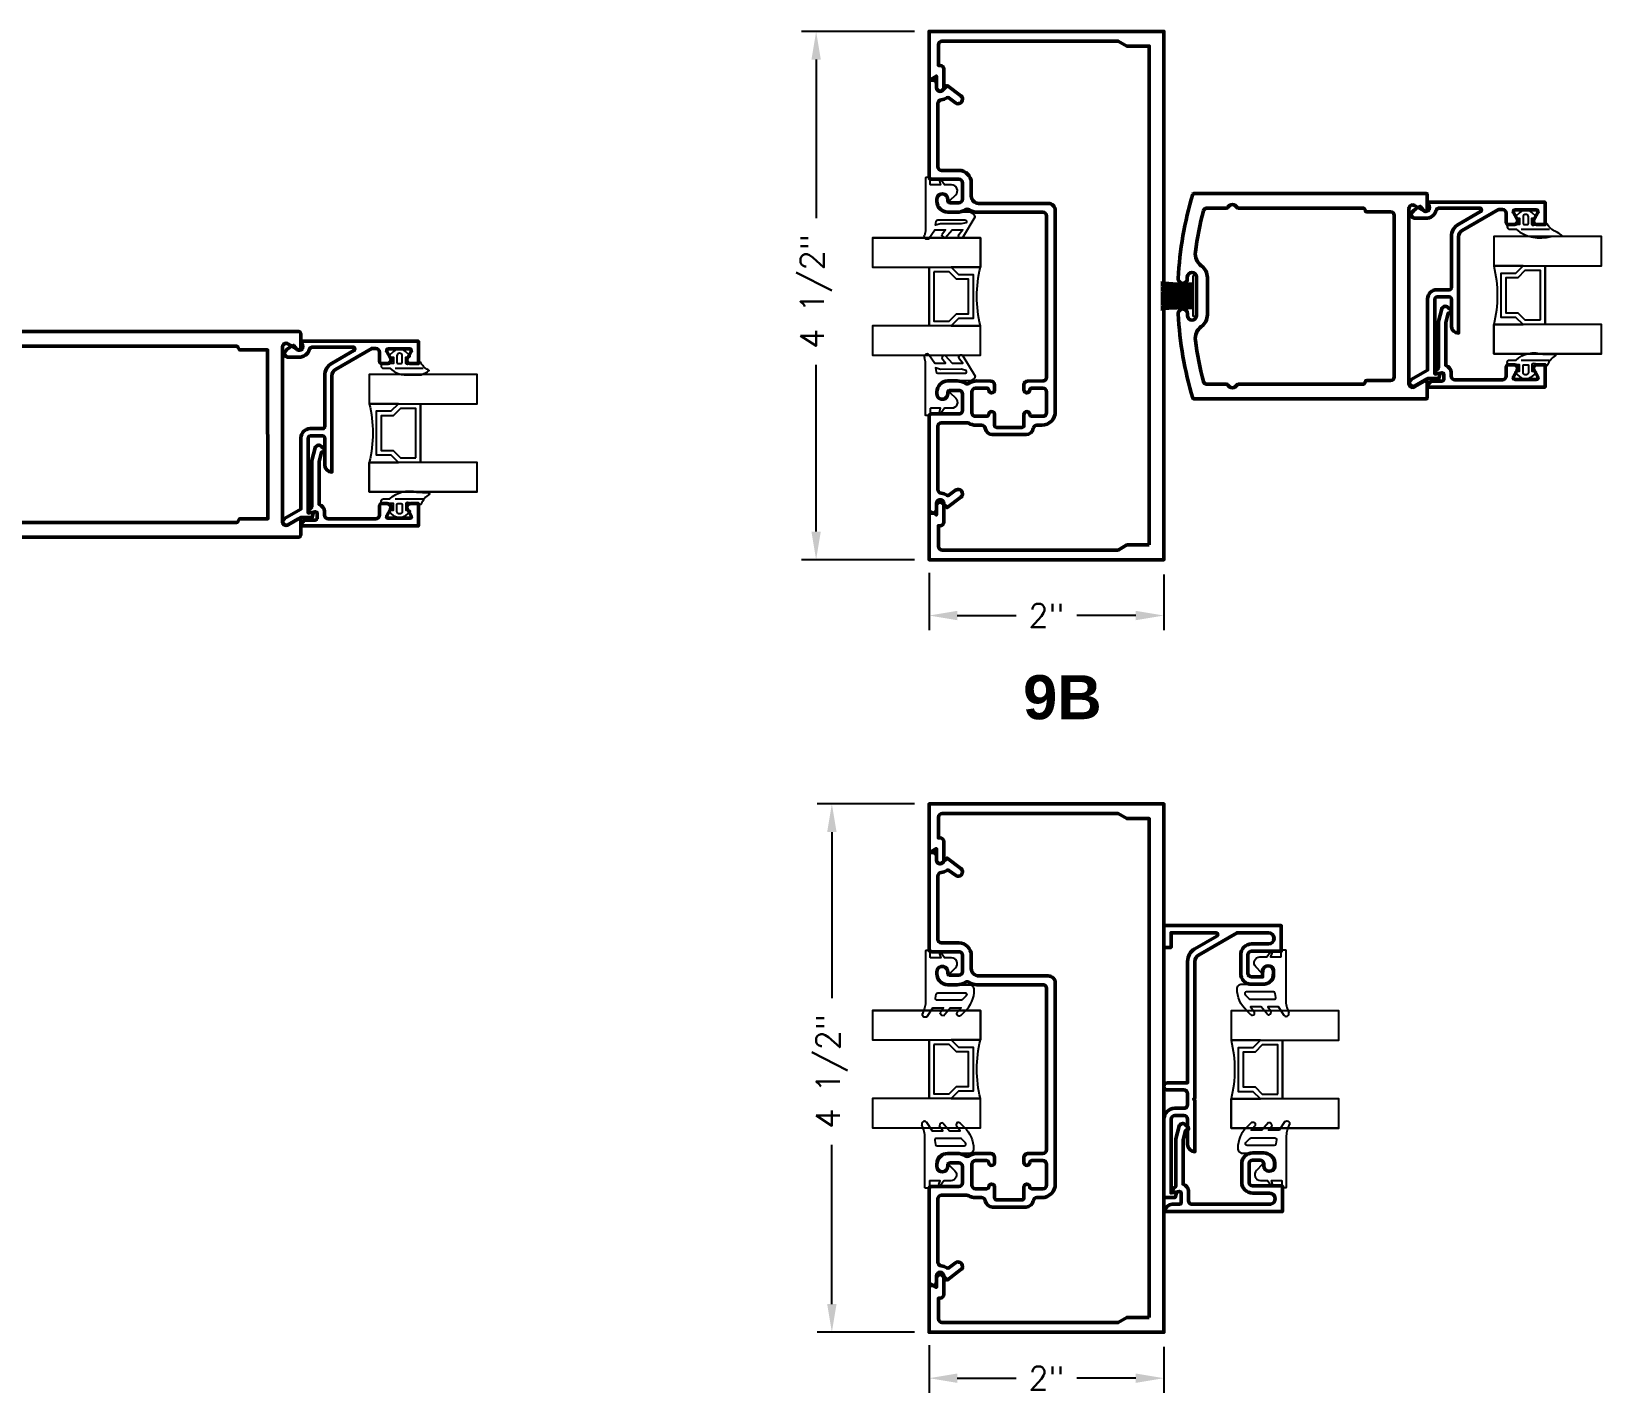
# Model space of a CAD drawing. Extents: x 0 to 63.4, y 0 to 11.8.
# Drawn here: x 17.781 to 21.125, y 5.494 to 8.394 of the extents above; entities that cross this region are included whole.
import ezdxf

# ---------------------------------------------------------------- set-up
doc = ezdxf.new("R2010")
doc.units = 0
doc.header["$MEASUREMENT"] = 0
doc.layers.get('Defpoints').update_dxf_attribs({"linetype": 'CONTINUOUS'})
for name, color, linetype in [('R-Anno-Dims', 3, 'CONTINUOUS'), ('R-Anno-Text', 6, 'CONTINUOUS'), ('R-Det1', 4, 'CONTINUOUS'), ('R-Det2', 2, 'CONTINUOUS'), ('R-Otln', 1, 'CONTINUOUS'), ('R-Pat1', 5, 'CONTINUOUS')]:
    doc.layers.add(name, color=color, linetype=linetype)
doc.styles.get("Standard").update_dxf_attribs({"font": 'simplex'})
doc.styles.add('style1', font='arialbd.ttf')
doc.dimstyles.new('1-4size', dxfattribs={"dimtxt": 0.05, "dimasz": 0.06, "dimexe": 0.03125, "dimexo": 0.03125, "dimgap": 0.03125, "dimtad": 0, "dimdec": 5, "dimlfac": 4, "dimzin": 4, "dimdsep": 46, "dimlunit": 5, "dimtxsty": 'Standard', "dimcen": 0, "dimclrd": 256, "dimclre": 256, "dimclrt": 256, "dimadec": 0, "dimazin": 1, "dimtfac": 1, "dimtdec": 5, "dimtofl": 0, "dimtmove": 0, "dimatfit": 3, "dimfxl": 1, "dimfrac": 2, "dimtolj": 1, "dimtzin": 4, "dimarcsym": 0})

# ---------------------------------------------------------------- blocks, each defined once
blk = doc.blocks.new('*D97')
at = {"layer": 'Defpoints', "color": 0, "transparency": 16777216}
for p in [(19.6929, 7.273), (20.193, 7.2694), (19.6929, 7.1505)]:
    blk.add_point(p, dxfattribs=at)
at = {"layer": 'R-Anno-Dims', "lineweight": -2, "transparency": 16777216}
for p, q in [((19.6929, 7.2417), (19.6929, 7.1192)), ((20.193, 7.2382), (20.193, 7.1192)), ((19.7529, 7.1505), (19.8783, 7.1505)), ((20.133, 7.1505), (20.0075, 7.1505))]:
    blk.add_line(p, q, dxfattribs=at)
at = {"layer": 'R-Anno-Dims', "transparency": 16777216}
for points in [[(19.7529, 7.1605), (19.7529, 7.1405), (19.6929, 7.1505)], [(20.133, 7.1605), (20.133, 7.1405), (20.193, 7.1505)]]:
    blk.add_solid(points, dxfattribs=at)
at = {"layer": 'R-Anno-Dims', "transparency": 16777216, "insert": (19.9429, 7.1505), "char_height": 0.05, "attachment_point": 5}
blk.add_mtext('\\A1;2"', dxfattribs=at)
blk = doc.blocks.new('*D98')
at = {"layer": 'Defpoints', "color": 0, "transparency": 16777216}
for p in [(19.4524, 8.3944), (19.693, 8.3944), (19.693, 7.2694)]:
    blk.add_point(p, dxfattribs=at)
at = {"layer": 'R-Anno-Dims', "lineweight": -2, "transparency": 16777216}
for p, q in [((19.6617, 8.3944), (19.4211, 8.3944)), ((19.4524, 8.3344), (19.4524, 7.9966)), ((19.4524, 7.3294), (19.4524, 7.6841)), ((19.6617, 7.2694), (19.4211, 7.2694))]:
    blk.add_line(p, q, dxfattribs=at)
at = {"layer": 'R-Anno-Dims', "transparency": 16777216}
for points in [[(19.4424, 8.3344), (19.4624, 8.3344), (19.4524, 8.3944)], [(19.4424, 7.3294), (19.4624, 7.3294), (19.4524, 7.2694)]]:
    blk.add_solid(points, dxfattribs=at)
at = {"layer": 'R-Anno-Dims', "transparency": 16777216, "insert": (19.4524, 7.8404), "char_height": 0.05, "attachment_point": 5, "rotation": 90}
blk.add_mtext('\\A1;4 1/2"', dxfattribs=at)
blk = doc.blocks.new('*D100')
at = {"layer": 'Defpoints', "color": 0, "transparency": 16777216}
for p in [(19.6929, 5.6279), (20.193, 5.6243), (19.6929, 5.5263)]:
    blk.add_point(p, dxfattribs=at)
at = {"layer": 'R-Anno-Dims', "lineweight": -2, "transparency": 16777216}
for p, q in [((19.6929, 5.5966), (19.6929, 5.4951)), ((20.193, 5.5931), (20.193, 5.4951)), ((19.7529, 5.5263), (19.8784, 5.5263)), ((20.133, 5.5263), (20.0075, 5.5263))]:
    blk.add_line(p, q, dxfattribs=at)
at = {"layer": 'R-Anno-Dims', "transparency": 16777216}
for points in [[(19.7529, 5.5363), (19.7529, 5.5163), (19.6929, 5.5263)], [(20.133, 5.5363), (20.133, 5.5163), (20.193, 5.5263)]]:
    blk.add_solid(points, dxfattribs=at)
at = {"layer": 'R-Anno-Dims', "transparency": 16777216, "insert": (19.943, 5.5263), "char_height": 0.05, "attachment_point": 5}
blk.add_mtext('\\A1;2"', dxfattribs=at)
blk = doc.blocks.new('*D101')
at = {"layer": 'Defpoints', "color": 0, "transparency": 16777216}
for p in [(19.693, 6.7493), (19.4859, 5.6243), (19.693, 5.6243)]:
    blk.add_point(p, dxfattribs=at)
at = {"layer": 'R-Anno-Dims', "lineweight": -2, "transparency": 16777216}
for p, q in [((19.6617, 6.7493), (19.4547, 6.7493)), ((19.4859, 6.6893), (19.4859, 6.3359)), ((19.4859, 5.6843), (19.4859, 6.0234)), ((19.6617, 5.6243), (19.4547, 5.6243))]:
    blk.add_line(p, q, dxfattribs=at)
at = {"layer": 'R-Anno-Dims', "transparency": 16777216}
for points in [[(19.4759, 6.6893), (19.4959, 6.6893), (19.4859, 6.7493)], [(19.4759, 5.6843), (19.4959, 5.6843), (19.4859, 5.6243)]]:
    blk.add_solid(points, dxfattribs=at)
at = {"layer": 'R-Anno-Dims', "transparency": 16777216, "insert": (19.4859, 6.1797), "char_height": 0.05, "attachment_point": 5, "rotation": 90}
blk.add_mtext('\\A1;4 1/2"', dxfattribs=at)
blk = doc.blocks.new('P2728')
at = {"layer": 'R-Det2'}
blk.add_lwpolyline([(0.442, -0.028), (0.406, -0.064, -0.209411), (0.222, -0.144, -0.414214), (0.182, -0.104), (0.182, 0.096, 0.414214), (0.102, 0.176), (0.064, 0.176, 0.388879), (0.024, 0.139), (0.023, 0.123, 0.440011), (0.063, 0.08), (0.077, 0.08, -0.668179), (0.084, 0.063), (0.035, 0.015, -0.668179), (-0.05, 0.05), (-0.05, 0.109), (-0.09, 0.137, -0.836323), (-0.083, 0.151), (-0.05, 0.142), (-0.05, 0.226, 0.414214), (-0.056, 0.232), (-0.106, 0.232, -0.414214), (-0.112, 0.238), (-0.112, 0.266, -0.414214), (-0.106, 0.272), (0.332, 0.272, 0.082176), (0.38, 0.28), (0.426, 0.297)], format="xyb", dxfattribs=at)
at = {"layer": 'R-Det2', "lineweight": 25}
blk.add_lwpolyline([(0.26, 0.181, 0.372312), (0.247, 0.166), (0.247, -0.064, 0.668179), (0.273, -0.075), (0.307, -0.041, 0.198912), (0.311, -0.03), (0.311, 0.171, 0.457395), (0.294, 0.186)], format="xyb", close=True, dxfattribs=at)
at = {"layer": 'R-Det2'}
for points in [[(0.45, 0.257), (0.376, 0.208), (0.376, 0.117), (0.418, 0.148)], [(0.443, 0.118), (0.376, 0.061), (0.376, -0.031), (0.414, 0.001)]]:
    blk.add_lwpolyline(points, dxfattribs=at)
at = {"layer": 'R-Det2', "ltscale": 0.1}
for centre, radius, start, end in [((0.433, 0.274), 0.0237, 292.2345, 112.2345), ((0.414, 0.118), 0.0297, 360, 81.5397), ((0.427, -0.015), 0.0199, 310.2978, 130.2978)]:
    blk.add_arc(centre, radius, start, end, dxfattribs=at)
blk = doc.blocks.new('P013')
at = {"layer": 'R-Det2'}
for p, q in [((60.863, 44.307), (60.863, 44.657)), ((60.888, 44.657), (60.863, 44.657)), ((60.888, 44.307), (60.888, 44.657)), ((60.863, 44.482), (60.587, 44.482)), ((60.888, 44.307), (60.863, 44.307))]:
    blk.add_line(p, q, dxfattribs=at)
for centre, radius, start, end in [((60.806, 46.559), 1.969, 263.6003, 271.6641), ((60.806, 46.545), 1.969, 263.6003, 271.6641), ((60.793, 47.227), 2.661, 265.5435, 271.5038), ((60.793, 47.211), 2.661, 265.5435, 271.5038), ((60.782, 48.19), 3.652, 266.9284, 271.2698), ((60.782, 48.175), 3.652, 266.9284, 271.2698), ((60.737, 49.396), 4.887, 268.2351, 271.4785), ((60.725, 53.24), 8.744, 269.0929, 270.9054), ((60.725, 35.725), 8.744, 89.0946, 90.9071), ((60.737, 39.569), 4.887, 88.5215, 91.7649), ((60.782, 40.79), 3.652, 88.7302, 93.0716), ((60.782, 40.775), 3.652, 88.7302, 93.0716), ((60.793, 41.753), 2.661, 88.4962, 94.4565), ((60.793, 41.738), 2.661, 88.4962, 94.4565), ((60.806, 42.419), 1.969, 88.3359, 96.3997), ((60.806, 42.406), 1.969, 88.3359, 96.3997)]:
    blk.add_arc(centre, radius, start, end, dxfattribs=at)
blk = doc.blocks.new('P2728 compress')
at = {"layer": 'R-Det2'}
for points in [[(175.978, 42.937), (176.028, 42.864), (176.119, 42.864), (176.088, 42.905)], [(176.117, 42.931), (176.175, 42.864), (176.267, 42.864), (176.235, 42.902)]]:
    blk.add_lwpolyline(points, dxfattribs=at)
blk.add_lwpolyline([(176.266, 42.927), (176.372, 42.753, -0.301952), (176.324, 42.713), (176.124, 42.713, 0.414214), (176.044, 42.633), (176.044, 42.594, 0.388879), (176.081, 42.554), (176.097, 42.553, 0.440011), (176.14, 42.593), (176.14, 42.607, -0.668179), (176.157, 42.614), (176.206, 42.566, -0.668179), (176.17, 42.48), (176.111, 42.48), (176.083, 42.441, -0.836323), (176.069, 42.447), (176.078, 42.48), (175.994, 42.48, 0.414214), (175.988, 42.474), (175.988, 42.424, -0.414214), (175.982, 42.418), (175.954, 42.418, -0.414214), (175.948, 42.424), (175.948, 42.862, 0.083245), (175.94, 42.911), (175.94, 42.911)], format="xyb", dxfattribs=at)
at = {"layer": 'R-Det2', "lineweight": 25}
blk.add_lwpolyline([(176.039, 42.79, 0.372312), (176.054, 42.778), (176.284, 42.778, 0.668179), (176.295, 42.803), (176.252, 42.812), (176.078, 42.811), (176.034, 42.824)], format="xyb", close=True, dxfattribs=at)
at = {"layer": 'R-Det2', "ltscale": 0.1}
for centre, radius, start, end in [((175.962, 42.92), 0.0237, 22.2345, 202.2345), ((176.251, 42.914), 0.0199, 40.2978, 220.2978), ((176.117, 42.901), 0.0297, 90, 171.5397)]:
    blk.add_arc(centre, radius, start, end, dxfattribs=at)

msp = doc.modelspace()

# ---------------------------------------------------------------- linework, layer by layer
at = {"layer": 'R-Det1', "lineweight": 50}
for points in [[(19.7827667, 8.0437029), (19.7827667, 8.0692029), (19.7827667, 8.0719529, 0.414151258), (19.7562667, 8.0984529), (19.7192667, 8.0984529, -0.413333333), (19.7117667, 8.1059529), (19.7117667, 8.2408779, -0.384292738), (19.7187667, 8.2485779, 0.125027091), (19.7308167, 8.2528279, -0.3082191), (19.7351167, 8.2527029), (19.7490417, 8.2423279, 0.615742841), (19.7640167, 8.2498529), (19.7640167, 8.2506529, 0.239176885), (19.7608917, 8.2568779), (19.7312167, 8.2789529), (19.7217417, 8.2694779, -0.667873573), (19.7085167, 8.2749529), (19.7085167, 8.2829529, 0.416132723), (19.7007667, 8.2907029), (19.6930167, 8.2907029), (19.6930167, 8.0847029, 0.414213562), (19.6980167, 8.0797029), (19.7562667, 8.0797029, -0.416132723), (19.7640167, 8.0719529), (19.7640167, 8.0372029, -0.412903226), (19.7562667, 8.0294529), (19.7377667, 8.0294529, -0.414213562), (19.7327667, 8.0344529), (19.7327667, 8.0365529, 1.011839456), (19.7095167, 8.0368279), (19.7095167, 8.0327029, 0.413978903), (19.7327667, 8.0094529), (19.7528417, 8.0094529, 0.143865672), (19.7697167, 8.0144279, -0.292539715), (19.7780917, 8.0144279, 0.14306262), (19.7949667, 8.0094529), (19.9352667, 8.0094529, -0.416132723), (19.9430167, 8.0017029), (19.9430167, 7.6577029, -0.412903226), (19.9352667, 7.6499529), (19.9026686, 7.649703, 0.414213562), (19.8949186, 7.641953), (19.8949186, 7.630953, 0.414213562), (19.9011686, 7.624703, 0.414213562), (19.9074186, 7.630953, -0.414213562), (19.9111686, 7.634703), (19.9354186, 7.634703, -0.414213562), (19.9431686, 7.626953), (19.9431686, 7.582453, -0.414213562), (19.9354186, 7.574703), (19.9111686, 7.574703, -0.414213562), (19.9074186, 7.578453, 0.414213562), (19.9011686, 7.584703, 0.414213562), (19.8949186, 7.578453), (19.8949186, 7.5547029, -0.414213562), (19.8911686, 7.5509529), (19.8361686, 7.5509529, -0.414213562), (19.8324186, 7.5547029), (19.8324186, 7.578453, 0.414213562), (19.8261686, 7.584703, 0.414213562), (19.8199186, 7.578453, -0.414213562), (19.8161686, 7.574703), (19.7919186, 7.574703, -0.414213562), (19.7841686, 7.582453), (19.7841686, 7.626953, -0.414213562), (19.7919186, 7.634703), (19.8161686, 7.634703, -0.414213562), (19.8199186, 7.630953, 0.414213562), (19.8261686, 7.624703, 0.414213562), (19.8324186, 7.630953), (19.8324186, 7.641953, 0.414213579), (19.8246686, 7.649703), (19.7949667, 7.6499529), (19.7949667, 7.6499529, 0.144487081), (19.7780917, 7.6450029, -0.292539715), (19.7697167, 7.6450029, 0.145286571), (19.7528417, 7.6499529), (19.7327667, 7.6499529, 0.415053763), (19.7095167, 7.6267029), (19.7095167, 7.6225779, 1.012901092), (19.7327667, 7.6228779), (19.7327667, 7.6249529, -0.414213562), (19.7377667, 7.6299529), (19.7562667, 7.6299529, -0.416132723), (19.7640167, 7.6222029), (19.7640167, 7.5874529, -0.412903226), (19.7562667, 7.5797029), (19.6980167, 7.5797029, 0.414213562), (19.6930167, 7.5747029), (19.6930167, 7.3687029), (19.7007667, 7.3687029, 0.412903226), (19.7085167, 7.3764529), (19.7085167, 7.3844529, -0.669038966), (19.7217417, 7.3899529), (19.7312167, 7.3804529), (19.7608917, 7.4025529, 0.238328156), (19.7640167, 7.4087529), (19.7640167, 7.4095779, 0.615742841), (19.7490417, 7.4171029), (19.7351167, 7.4067279, -0.3082191), (19.7308167, 7.4066029, 0.121337447), (19.7187667, 7.4108529, -0.384292738), (19.7117667, 7.4185529), (19.7117667, 7.5534529, -0.41641058), (19.7192601, 7.5609529), (19.773412, 7.5609529, -0.132705715), (19.7773148, 7.5598985, 0.132705715), (19.7919186, 7.555953), (19.8048969, 7.555953, -0.3737096), (19.8125708, 7.5492863, 0.3737096), (19.8279186, 7.5359529), (19.8994186, 7.5359529, 0.3737096), (19.9147665, 7.5492863, -0.3737096), (19.9224404, 7.555953), (19.9327667, 7.555953, 0.414213562), (19.9617667, 7.584953), (19.9617667, 8.0132029, 0.415000983), (19.9467667, 8.0282029), (19.7982667, 8.0282029, -0.414517049)], [(20.8205725, 7.8366488), (20.8205725, 7.9571523, -0.267944175), (20.8283225, 7.9705758), (20.9053764, 8.0150628), (20.9140725, 8.0150628, -0.414213562), (20.9218225, 8.0073128), (20.9218225, 7.9868128, 0.414213562), (20.9255725, 7.9830628), (20.9385725, 7.9830628, 0.577350202), (20.9452842, 7.9946878), (20.9372013, 8.0086878, -0.577350202), (20.9404489, 8.0143128), (20.9859461, 8.0143128, -0.577351988), (20.9891937, 8.0086877), (20.9811107, 7.9946878, 0.577351988), (20.9878224, 7.9830628), (21.0045725, 7.9830628), (21.0045725, 8.0305628), (20.7545725, 8.0305628), (20.7580191, 8.0219389, -0.869075611), (20.7446997, 8.0143114), (20.7390725, 8.0215628, 0.123332445), (20.7214915, 8.0093945, 0.64476674), (20.7273055, 7.9965628), (20.7508225, 7.9965628, 0.330653628), (20.7723606, 8.0125545, -0.33065332), (20.7797793, 8.0180628), (20.8655771, 8.0180628, -0.767326322), (20.8674521, 8.0110652), (20.8206975, 7.9840713, 0.26795022), (20.8050725, 7.957008), (20.8050725, 7.8483128, -0.414213562), (20.8010725, 7.8443128), (20.7740725, 7.8443128, 0.414213562), (20.7545725, 7.8248128), (20.7545725, 7.6730346), (20.7196975, 7.6528995, 1), (20.7274475, 7.6394761), (20.7545725, 7.6551367), (20.778491, 7.6551367), (20.7815725, 7.6666367), (20.7700725, 7.6646089), (20.7700725, 7.8248128, -0.414213562), (20.7740725, 7.8288128), (20.8010725, 7.8288128, -0.414213562), (20.8050725, 7.8248128), (20.8050725, 7.7673128, 0.414213562), (20.8205725, 7.7518128)], [(20.9878224, 7.6846089), (21.0045724, 7.6846089), (21.0045724, 7.6371089), (20.7545725, 7.6371089, -0.41421368), (20.7670725, 7.6496089), (20.7853225, 7.6496089, 0.414213562), (20.7890725, 7.6533589), (20.7890725, 7.6634901, 0.466306393), (20.7846713, 7.6671831), (20.7700725, 7.6646089, -0.252127774), (20.7775725, 7.6776088), (20.7775724, 7.776359), (20.7848086, 7.8033646, -0.715752791), (20.799446, 7.8043419, -1.179503687), (20.7984864, 7.7945233), (20.7930724, 7.7743181), (20.7930724, 7.6829332, -0.339713402), (20.8045724, 7.6679591), (20.8045725, 7.6603589, 0.414213523), (20.8123225, 7.6526089), (20.9140724, 7.6526089, 0.414213657), (20.9218224, 7.6603589), (20.9218224, 7.6808589, -0.414213562), (20.9255724, 7.6846089), (20.9385724, 7.6846089, -0.57736514), (20.945284, 7.6729836), (20.9372012, 7.6589839, 0.577351747), (20.9404488, 7.6533589), (20.9859461, 7.6533589, 0.577351362), (20.9891937, 7.6589839), (20.9811352, 7.6729418, -0.579445689), (20.9878224, 7.6846089, 1)], [(18.4214206, 7.5407776), (18.4214206, 7.661281, -0.267944175), (18.4291706, 7.6747045), (18.5062246, 7.7191915), (18.5149207, 7.7191915, -0.414213562), (18.5226707, 7.7114415), (18.5226707, 7.6909415, 0.414213562), (18.5264207, 7.6871915), (18.5394207, 7.6871915, 0.577350202), (18.5461324, 7.6988165), (18.5380495, 7.7128165, -0.577350202), (18.5412971, 7.7184415), (18.5867943, 7.7184415, -0.577351988), (18.5900419, 7.7128165), (18.5819589, 7.6988166, 0.577351988), (18.5886706, 7.6871915), (18.6054206, 7.6871915), (18.6054206, 7.7346915), (18.3554207, 7.7346915), (18.3588673, 7.7260677, -0.869075611), (18.3455479, 7.7184402), (18.3399207, 7.7256916, 0.123332445), (18.3223397, 7.7135233, 0.64476674), (18.3281537, 7.7006915), (18.3516706, 7.7006916, 0.330653628), (18.3732088, 7.7166833, -0.33065332), (18.3806275, 7.7221915), (18.4664253, 7.7221915, -0.767326322), (18.4683003, 7.715194), (18.4215456, 7.6882, 0.26795022), (18.4059206, 7.6611368), (18.4059206, 7.5524416, -0.414213562), (18.4019206, 7.5484416), (18.3749206, 7.5484416, 0.414213562), (18.3554206, 7.5289416), (18.3554206, 7.3771633), (18.3205456, 7.3570282, 1), (18.3282956, 7.3436049), (18.3554207, 7.3592655), (18.3793392, 7.3592655), (18.3824206, 7.3707655), (18.3709206, 7.3687377), (18.3709206, 7.5289416, -0.414213562), (18.3749206, 7.5329416), (18.4019206, 7.5329416, -0.414213562), (18.4059206, 7.5289416), (18.4059206, 7.4714416, 0.414213562), (18.4214206, 7.4559416)], [(18.5886706, 7.3887377), (18.6054206, 7.3887377), (18.6054206, 7.3412377), (18.3554207, 7.3412377, -0.41421368), (18.3679207, 7.3537377), (18.3861706, 7.3537377, 0.414213562), (18.3899206, 7.3574877), (18.3899206, 7.3676189, 0.466306393), (18.3855195, 7.3713119), (18.3709206, 7.3687377, -0.252127774), (18.3784207, 7.3817376), (18.3784206, 7.4804877), (18.3856568, 7.5074934, -0.715752791), (18.4002942, 7.5084707, -1.179503687), (18.3993345, 7.4986521), (18.3939206, 7.4784469), (18.3939206, 7.387062, -0.339713402), (18.4054206, 7.3720879), (18.4054206, 7.3644877, 0.414213523), (18.4131706, 7.3567377), (18.5149206, 7.3567377, 0.414213657), (18.5226706, 7.3644877), (18.5226706, 7.3849877, -0.414213562), (18.5264206, 7.3887377), (18.5394206, 7.3887377, -0.57736514), (18.5461321, 7.3771124), (18.5380494, 7.3631127, 0.577351747), (18.541297, 7.3574877), (18.5867943, 7.3574877, 0.577351362), (18.5900418, 7.3631127), (18.5819834, 7.3770706, -0.579445689), (18.5886706, 7.3887377, 1)], [(19.7827667, 6.3986034), (19.7827667, 6.4241034), (19.7827667, 6.4268534, 0.414151258), (19.7562667, 6.4533534), (19.7192667, 6.4533534, -0.413333333), (19.7117667, 6.4608534), (19.7117667, 6.5957784, -0.384292738), (19.7187667, 6.6034784, 0.125027091), (19.7308167, 6.6077284, -0.3082191), (19.7351167, 6.6076034), (19.7490417, 6.5972284, 0.615742841), (19.7640167, 6.6047534), (19.7640167, 6.6055534, 0.239176885), (19.7608917, 6.6117784), (19.7312167, 6.6338534), (19.7217417, 6.6243784, -0.667873573), (19.7085167, 6.6298534), (19.7085167, 6.6378534, 0.416132723), (19.7007667, 6.6456034), (19.6930167, 6.6456034), (19.6930167, 6.4396034, 0.414213562), (19.6980167, 6.4346034), (19.7562667, 6.4346034, -0.416132723), (19.7640167, 6.4268534), (19.7640167, 6.3921034, -0.412903226), (19.7562667, 6.3843534), (19.7377667, 6.3843534, -0.414213562), (19.7327667, 6.3893534), (19.7327667, 6.3914534, 1.011839456), (19.7095167, 6.3917284), (19.7095167, 6.3876034, 0.413978903), (19.7327667, 6.3643534), (19.7528417, 6.3643534, 0.143865672), (19.7697167, 6.3693284, -0.292539715), (19.7780917, 6.3693284, 0.14306262), (19.7949667, 6.3643534), (19.9352667, 6.3643534, -0.416132723), (19.9430167, 6.3566034), (19.9430167, 6.0126034, -0.412903226), (19.9352667, 6.0048534), (19.9026686, 6.0046035, 0.414213562), (19.8949186, 5.9968535), (19.8949186, 5.9858535, 0.414213562), (19.9011686, 5.9796035, 0.414213562), (19.9074186, 5.9858535, -0.414213562), (19.9111686, 5.9896035), (19.9354186, 5.9896035, -0.414213562), (19.9431686, 5.9818535), (19.9431686, 5.9373535, -0.414213562), (19.9354186, 5.9296035), (19.9111686, 5.9296035, -0.414213562), (19.9074186, 5.9333535, 0.414213562), (19.9011686, 5.9396035, 0.414213562), (19.8949186, 5.9333535), (19.8949186, 5.9096034, -0.414213562), (19.8911686, 5.9058534), (19.8361686, 5.9058534, -0.414213562), (19.8324186, 5.9096034), (19.8324186, 5.9333535, 0.414213562), (19.8261686, 5.9396035, 0.414213562), (19.8199186, 5.9333535, -0.414213562), (19.8161686, 5.9296035), (19.7919186, 5.9296035, -0.414213562), (19.7841686, 5.9373535), (19.7841686, 5.9818535, -0.414213562), (19.7919186, 5.9896035), (19.8161686, 5.9896035, -0.414213562), (19.8199186, 5.9858535, 0.414213562), (19.8261686, 5.9796035, 0.414213562), (19.8324186, 5.9858535), (19.8324186, 5.9968535, 0.414213579), (19.8246686, 6.0046035), (19.7949667, 6.0048534), (19.7949667, 6.0048534, 0.144487081), (19.7780917, 5.9999034, -0.292539715), (19.7697167, 5.9999034, 0.145286571), (19.7528417, 6.0048534), (19.7327667, 6.0048534, 0.415053763), (19.7095167, 5.9816034), (19.7095167, 5.9774784, 1.012901092), (19.7327667, 5.9777784), (19.7327667, 5.9798534, -0.414213562), (19.7377667, 5.9848534), (19.7562667, 5.9848534, -0.416132723), (19.7640167, 5.9771034), (19.7640167, 5.9423534, -0.412903226), (19.7562667, 5.9346034), (19.6980167, 5.9346034, 0.414213562), (19.6930167, 5.9296034), (19.6930167, 5.7236034), (19.7007667, 5.7236034, 0.412903226), (19.7085167, 5.7313534), (19.7085167, 5.7393534, -0.669038966), (19.7217417, 5.7448534), (19.7312167, 5.7353534), (19.7608917, 5.7574534, 0.238328156), (19.7640167, 5.7636534), (19.7640167, 5.7644784, 0.615742841), (19.7490417, 5.7720034), (19.7351167, 5.7616284, -0.3082191), (19.7308167, 5.7615034, 0.121337447), (19.7187667, 5.7657534, -0.384292738), (19.7117667, 5.7734534), (19.7117667, 5.9083534, -0.41641058), (19.7192601, 5.9158534), (19.773412, 5.9158534, -0.132705715), (19.7773148, 5.914799, 0.132705715), (19.7919186, 5.9108535), (19.8048969, 5.9108535, -0.3737096), (19.8125708, 5.9041868, 0.3737096), (19.8279186, 5.8908534), (19.8994186, 5.8908534, 0.3737096), (19.9147665, 5.9041868, -0.3737096), (19.9224404, 5.9108535), (19.9327667, 5.9108535, 0.414213562), (19.9617667, 5.9398535), (19.9617667, 6.3681034, 0.415000983), (19.9467667, 6.3831034), (19.7982667, 6.3831034, -0.414517049)], [(20.3796764, 6.3808188), (20.4031764, 6.3808188), (20.4031764, 6.3942688, -0.864516129), (20.4264264, 6.3942688), (20.4264264, 6.3885688, -0.415053763), (20.4031764, 6.3653188), (20.3796764, 6.3653188, -0.415053763), (20.3564264, 6.3885688), (20.3564264, 6.4278188, -0.415053763), (20.3796764, 6.4510688), (20.4156764, 6.4510688, 0.412765957), (20.4274264, 6.4628188), (20.4274264, 6.4630688, 0.412765957), (20.4156764, 6.4748188), (20.3489264, 6.4748188), (20.2666764, 6.4273438, 0.268052829), (20.2589264, 6.4139188), (20.2589264, 6.1555688), (20.2589264, 6.1230688), (20.2564264, 6.1205688), (20.2589264, 6.1180688), (20.2589264, 6.0085688), (20.2589264, 6.0085688, -0.412903226), (20.2434264, 6.0240688), (20.2434264, 6.0778188, 0.412903226), (20.2356764, 6.0855688), (20.2161764, 6.0855688, 0.412903226), (20.2084264, 6.0778188), (20.2084264, 5.9207438), (20.2201764, 5.9228188), (20.2171014, 5.9113188), (20.1929264, 5.9113188), (20.1929264, 6.0778188, -0.415053763), (20.2161764, 6.1010688), (20.2356764, 6.1010688, 0.412903226), (20.2434264, 6.1088188), (20.2434264, 6.1323188, 0.412903226), (20.2356764, 6.1400688), (20.2006764, 6.1400688, -1), (20.2006764, 6.1555688), (20.2434264, 6.1555688), (20.2434264, 6.4137688, -0.268909771), (20.2590514, 6.4408188), (20.3057719, 6.4678221, 0.767140987), (20.3038954, 6.4748188), (20.2084264, 6.4748188), (20.2084264, 6.4435688), (20.1929264, 6.4435688), (20.1929264, 6.4903188), (20.4429264, 6.4903188), (20.4429264, 6.4355688), (20.3796764, 6.4355688, 0.412903226), (20.3719264, 6.4278188), (20.3719264, 6.3885688, 0.412903226), (20.3796764, 6.3808188)], [(20.1952387, 5.881153), (20.1952387, 5.881153), (20.4452387, 5.881153), (20.4452387, 5.935903), (20.3819887, 5.935903, -0.414213562), (20.3742387, 5.943653), (20.3742387, 5.9829029, -0.414213562), (20.3819887, 5.9906529), (20.3977387, 5.9906529, -0.414213562), (20.4054887, 5.9829029), (20.4054887, 5.9787777, 0.999995699), (20.4287387, 5.9787777), (20.4287387, 5.9829029, 0.414210521), (20.4054887, 6.006153), (20.3819887, 6.006153, 0.414210521), (20.3587387, 5.9829029), (20.3587387, 5.943653, 0.414210521), (20.3819887, 5.9204029), (20.4178638, 5.9204029, -1.000002843), (20.4178638, 5.8966531), (20.2529887, 5.8966531, -0.414208088), (20.2452387, 5.9044031), (20.2452387, 5.9245032, 0.339690287), (20.2337387, 5.9394778), (20.2337387, 6.0338625), (20.2391526, 6.0540675, 1.179378286), (20.2401138, 6.0638859, 0.716064469), (20.2254729, 6.0629013), (20.2182387, 6.0359029), (20.2182387, 5.9344296, 0.262905895), (20.2107387, 5.921153), (20.2253375, 5.9237273, -0.466307263), (20.2297387, 5.9200343), (20.2297387, 5.9004029, -0.414242319), (20.2259887, 5.8966531), (20.2107387, 5.8966531, 0.41421037), (20.1952387, 5.881153, 0.335481)]]:
    msp.add_lwpolyline(points, format="xyb", close=True, dxfattribs=at)
at = {"layer": 'R-Det2'}
for points in [[(21.0174575, 7.9579414), (21.0419914, 7.95829, 0.102261209), (21.0267762, 7.9681449, -0.169063491), (21.0095497, 7.9836338, 0.378808837), (21.0068865, 7.985604), (20.9805573, 7.9808005, -0.346241915), (20.9765895, 7.983291), (20.9765895, 7.9968128), (20.9841388, 7.9970905, 0.608655902), (20.9854896, 8.0003767), (20.9763515, 8.0084543, 0.378617088), (20.9505775, 8.0084543), (20.9414393, 8.0003767, 0.608655902), (20.9427901, 7.9970905), (20.9503395, 7.9968128), (20.9503395, 7.9830628), (20.9290895, 7.9830628, 1), (20.9290895, 7.9730628), (20.9428493, 7.9730628, 0.251835053)], [(20.9615895, 8.0045746, 0.341998713), (20.9578395, 7.9997334), (20.9578395, 7.9850628, 0.414213562), (20.9598395, 7.9830628), (20.9670895, 7.9830628, 0.414213562), (20.9690895, 7.9850628), (20.9690895, 7.9997334, 0.341998713), (20.9653395, 8.0045746, 0.127016654)], [(18.5868206, 7.6633179), (18.6113477, 7.6633179, 0.095256889), (18.6286255, 7.6722737, -0.169063491), (18.6113989, 7.6877626, 0.378808837), (18.6087358, 7.6897328), (18.5824066, 7.6849293, -0.346241915), (18.5784387, 7.6874198), (18.5784387, 7.7009415), (18.585988, 7.7012193, 0.608655902), (18.5873389, 7.7045054), (18.5782007, 7.7125831, 0.378617088), (18.5524267, 7.7125831), (18.5432885, 7.7045054, 0.608655902), (18.5446394, 7.7012193), (18.5521887, 7.7009415), (18.5521887, 7.6871915), (18.5309387, 7.6871915, 1), (18.5309387, 7.6771915), (18.5446986, 7.6771915, 0.227391241)], [(18.5634387, 7.7087034, 0.341998713), (18.5596887, 7.7038622), (18.5596887, 7.6891915, 0.414213562), (18.5616887, 7.6871915), (18.5689387, 7.6871915, 0.414213562), (18.5709387, 7.6891915), (18.5709387, 7.7038622, 0.341998713), (18.5671887, 7.7087034, 0.127016654)], [(20.9998038, 7.7068303), (21.0243309, 7.7068303, -0.477037012), (21.0267762, 7.70381, 0.149348483), (21.0095496, 7.6840378, -0.378808837), (21.0068865, 7.6820676), (20.9805573, 7.6868711, 0.346241915), (20.9765894, 7.6843806), (20.9765894, 7.6708589), (20.9841387, 7.6705812, -0.608655902), (20.9854896, 7.667295), (20.9763514, 7.6592173, -0.378617088), (20.9505774, 7.6592173), (20.9414392, 7.667295, -0.608655902), (20.9427901, 7.6705812), (20.9503394, 7.6708589), (20.9503394, 7.6846089), (20.9290894, 7.6846089, -1), (20.9290894, 7.6946089), (20.9428493, 7.6946089, -0.27484038)], [(20.9615894, 7.663097, -0.341998713), (20.9578394, 7.6679383), (20.9578394, 7.6826089, -0.414213562), (20.9598394, 7.6846089), (20.9670894, 7.6846089, -0.414213562), (20.9690894, 7.6826089), (20.9690894, 7.6679383, -0.341998713), (20.9653394, 7.663097, -0.127016654)], [(18.6019052, 7.4134264), (18.6264323, 7.4119694, -0.477037012), (18.6288776, 7.4089492, 0.14422513), (18.6113989, 7.3881666, -0.378808837), (18.6087357, 7.3861963), (18.5824065, 7.3909999, 0.346241915), (18.5784387, 7.3885094), (18.5784386, 7.3749877), (18.585988, 7.3747099, -0.608655902), (18.5873388, 7.3714237), (18.5782006, 7.3633461, -0.378617088), (18.5524266, 7.3633461), (18.5432885, 7.3714238, -0.608655902), (18.5446393, 7.37471), (18.5521886, 7.3749877), (18.5521887, 7.3887377), (18.5309387, 7.3887377, -1), (18.5309387, 7.3987377), (18.5446985, 7.3987377, -0.267763014)], [(18.5634386, 7.3672258, -0.341998713), (18.5596886, 7.3720671), (18.5596887, 7.3867377, -0.414213562), (18.5616887, 7.3887377), (18.5689387, 7.3887377, -0.414213562), (18.5709387, 7.3867377), (18.5709386, 7.3720671, -0.341998713), (18.5671886, 7.3672258, -0.127016654)]]:
    msp.add_lwpolyline(points, format="xyb", close=True, dxfattribs=at)
for points in [[(20.9538869, 7.9730628), (21.0138309, 7.9731247)], [(19.7028917, 7.8822432), (19.7028917, 7.7772432), (19.7357496, 7.7772432), (19.7512496, 7.7927432), (19.7766417, 7.7927432), (19.7766417, 7.8667432), (19.7512496, 7.8667432), (19.7357496, 7.8822432), (19.7028917, 7.8822432)], [(20.9946974, 7.7799419), (20.9946974, 7.8849419), (20.9618395, 7.8849419), (20.9463395, 7.8694419), (20.9209474, 7.8694419), (20.9209474, 7.7954419), (20.9463395, 7.7954419), (20.9618395, 7.7799419), (20.9946974, 7.7799419)], [(20.9538869, 7.6946089), (21.0138309, 7.6945469)], [(18.5557361, 7.6771915), (18.6156802, 7.6772534)], [(18.6001374, 7.4865875), (18.6001374, 7.5915875), (18.5672795, 7.5915875), (18.5517795, 7.5760875), (18.5263874, 7.5760875), (18.5263874, 7.5020875), (18.5517795, 7.5020875), (18.5672795, 7.4865875), (18.6001374, 7.4865875)], [(18.5557361, 7.3987377), (18.6156801, 7.3986757)], [(19.7028917, 6.2367586), (19.7028917, 6.1317586), (19.7357496, 6.1317586), (19.7512496, 6.1472586), (19.7766417, 6.1472586), (19.7766417, 6.2212586), (19.7512496, 6.2212586), (19.7357496, 6.2367586), (19.7028917, 6.2367586)], [(20.4353636, 6.1309899), (20.4353636, 6.2359899), (20.4025058, 6.2359899), (20.3870058, 6.2204899), (20.3616136, 6.2204899), (20.3616136, 6.1464899), (20.3870058, 6.1464899), (20.4025058, 6.1309899), (20.4353636, 6.1309899)]]:
    msp.add_lwpolyline(points, dxfattribs=at)
for points in [[(19.5725916, 7.9547432), (19.5725916, 7.8922432), (19.8023917, 7.8922432), (19.8023917, 7.9547432), (19.5725916, 7.9547432), (19.8023917, 7.9547432), (19.8023917, 7.8922432), (19.7398917, 7.8922432), (19.7553917, 7.8767432), (19.7866417, 7.8767432), (19.7866417, 7.7827432), (19.7553917, 7.7827432), (19.7398917, 7.7672432), (19.6928917, 7.7672432), (19.6928917, 7.8922432), (19.6928917, 7.7672432), (19.5725916, 7.7672432), (19.5725916, 7.7047432), (19.8023917, 7.7047432), (19.8023917, 7.7672432), (19.7398917, 7.7672432), (19.8023917, 7.7672432, -0.123310184), (19.8023917, 7.8922432, 1.56900442)], [(21.1249975, 7.7074419), (21.1249975, 7.7699419), (20.8951974, 7.7699419), (20.8951974, 7.7074419), (21.1249975, 7.7074419), (20.8951974, 7.7074419), (20.8951974, 7.7699419), (20.9576974, 7.7699419), (20.9421974, 7.7854419), (20.9109474, 7.7854419), (20.9109474, 7.8794419), (20.9421974, 7.8794419), (20.9576974, 7.8949419), (21.0046974, 7.8949419), (21.0046974, 7.7699419), (21.0046974, 7.8949419), (21.1249975, 7.8949419), (21.1249975, 7.9574419), (20.8951974, 7.9574419), (20.8951974, 7.8949419), (20.9576974, 7.8949419), (20.8951974, 7.8949419, -0.123310184), (20.8951974, 7.7699419, 1.56900442)], [(18.7304375, 7.4140875), (18.7304375, 7.4765875), (18.5006374, 7.4765875), (18.5006374, 7.4140875), (18.7304375, 7.4140875), (18.5006374, 7.4140875), (18.5006374, 7.4765875), (18.5631374, 7.4765875), (18.5476374, 7.4920875), (18.5163874, 7.4920875), (18.5163874, 7.5860875), (18.5476374, 7.5860875), (18.5631374, 7.6015875), (18.6101374, 7.6015875), (18.6101374, 7.4765875), (18.6101374, 7.6015875), (18.7304375, 7.6015875), (18.7304375, 7.6640875), (18.5006374, 7.6640875), (18.5006374, 7.6015875), (18.5631374, 7.6015875), (18.5006374, 7.6015875, -0.123310184), (18.5006374, 7.4765875, 1.56900442)], [(19.5725916, 6.3092586), (19.5725916, 6.2467586), (19.8023917, 6.2467586), (19.8023917, 6.3092586), (19.5725916, 6.3092586), (19.8023917, 6.3092586), (19.8023917, 6.2467586), (19.7398917, 6.2467586), (19.7553917, 6.2312586), (19.7866417, 6.2312586), (19.7866417, 6.1372586), (19.7553917, 6.1372586), (19.7398917, 6.1217586), (19.6928917, 6.1217586), (19.6928917, 6.2467586), (19.6928917, 6.1217586), (19.5725916, 6.1217586), (19.5725916, 6.0592586), (19.8023917, 6.0592586), (19.8023917, 6.1217586), (19.7398917, 6.1217586), (19.8023917, 6.1217586, -0.123310184), (19.8023917, 6.2467586, 1.56900442)], [(20.5656637, 6.0584899), (20.5656638, 6.1209899), (20.3358636, 6.1209899), (20.3358636, 6.0584899), (20.5656638, 6.0584899), (20.3358636, 6.0584899), (20.3358636, 6.1209899), (20.3983636, 6.1209899), (20.3828636, 6.1364899), (20.3516136, 6.1364899), (20.3516136, 6.2304899), (20.3828636, 6.2304899), (20.3983636, 6.2459899), (20.4453636, 6.2459899), (20.4453636, 6.1209899), (20.4453636, 6.2459899), (20.5656638, 6.2459899), (20.5656638, 6.3084899), (20.3358636, 6.3084899), (20.3358636, 6.2459899), (20.3983636, 6.2459899), (20.3358636, 6.2459899, -0.123310184), (20.3358636, 6.1209899, 1.56900442)]]:
    msp.add_lwpolyline(points, format="xyb", dxfattribs=at)
at = {"layer": 'R-Otln', "lineweight": 50}
for points in [[(20.1616764, 7.300846), (20.1143681, 7.300846), (20.0953014, 7.289996), (19.7206264, 7.289996, -0.411010682), (19.7129264, 7.297746), (19.7129264, 7.341821), (19.7164264, 7.341821, 0.412903226), (19.7241764, 7.349571), (19.7241764, 7.389421, 1), (19.7086764, 7.389421), (19.7086764, 7.364571), (19.6929264, 7.373671), (19.6929264, 7.269421), (20.1929264, 7.269421), (20.1929264, 8.394421), (19.6929264, 8.394421), (19.6929264, 8.290171), (19.7086764, 8.299271), (19.7086764, 8.274421, 1), (19.7241764, 8.274421), (19.7241764, 8.314271, 0.412903226), (19.7164264, 8.322021), (19.7129264, 8.322021), (19.7129264, 8.366096, -0.411010682), (19.7206264, 8.373846), (20.0953014, 8.373846), (20.1143681, 8.362996), (20.1618514, 8.362996)], [(20.2545698, 8.0475712, -0.330645611), (20.2569629, 8.049348), (20.7512533, 8.049348, -0.414220914), (20.7537533, 8.0468479), (20.7537524, 8.014609, -0.577351782), (20.7481273, 8.0113614), (20.7263774, 8.0239188, 0.577351782), (20.7147524, 8.0172072), (20.7147527, 7.6440109, 0.577350058), (20.7263777, 7.6372992), (20.7481277, 7.6498566, -0.577350058), (20.7537527, 7.646609), (20.7537533, 7.614348, -0.41422091), (20.7512533, 7.611848), (20.2569695, 7.611848, -0.330637101), (20.2545765, 7.6136247, -0.060960809), (20.2234386, 7.7931497, -1.025300629), (20.2428585, 7.7936349), (20.2428585, 7.7895176, 1), (20.2623557, 7.7895176), (20.2623557, 7.7893692), (20.2623557, 7.871519, 1), (20.2428557, 7.871519), (20.2428557, 7.867566, -1.025288825), (20.2234377, 7.868051, -0.060958885)], [(20.2770981, 8.0123072, 0.030989132), (20.2599725, 7.9249619, 0.275924789), (20.2726539, 7.8955271, -0.240811718), (20.2856057, 7.8701945), (20.2856057, 7.7910015, -0.240797863), (20.2726552, 7.7656699, 0.275918607), (20.2599752, 7.736235, 0.030989761), (20.2771039, 7.6488886, 0.341182907), (20.2846021, 7.643098), (20.3261533, 7.643098, -0.274395728), (20.329445, 7.6411444, 0.593476057), (20.348098, 7.6411444, -0.274395728), (20.3513896, 7.643098), (20.6172534, 7.643098, 0.424012536), (20.6210013, 7.646973, -0.424012536), (20.6247492, 7.650848), (20.6757534, 7.650848, 0.414213562), (20.6835034, 7.658598), (20.6835034, 8.002598, 0.414213562), (20.6757534, 8.010348), (20.6247534, 8.010348, -0.424012536), (20.6210055, 8.014223, 0.424012536), (20.6172575, 8.018098), (20.3513646, 8.018098, -0.274395728), (20.348073, 8.0200515, 0.593476057), (20.32942, 8.0200515, -0.274395728), (20.3261283, 8.018098), (20.2845964, 8.018098, 0.341191815)], [(18.3277352, 7.7291252), (18.3494557, 7.7165852, 0.580396234), (18.3551101, 7.7198155), (18.3551102, 7.7513155, 0.414213562), (18.3513602, 7.7550655), (17.4113126, 7.7550655, 0.39604812), (17.3801235, 7.7257647), (17.3551256, 7.3257989, 0.432616316), (17.3628605, 7.3175655), (18.3513602, 7.3175654, 0.414213562), (18.3551102, 7.3213154), (18.3551102, 7.3528158, 0.580388313), (18.3494558, 7.3560462), (18.3277352, 7.343506, -0.57735074), (18.3161102, 7.3502177), (18.3161102, 7.7224135, -0.577349127)], [(18.2223605, 7.3528154), (18.2223605, 7.3525655, -0.414213562), (18.2186105, 7.3488155), (17.4546094, 7.3488155, -0.414213562), (17.4508594, 7.3525655), (17.4508594, 7.3528155, 0.414213562), (17.4471094, 7.3565655), (17.3883594, 7.3565655), (17.4113126, 7.7238155), (18.2186105, 7.7238155, -0.414213562), (18.2223605, 7.7200655), (18.2223605, 7.7198155, 0.414213562), (18.2261105, 7.7160655), (18.284376, 7.7160655), (18.2848605, 7.3565655), (18.2261105, 7.3565654, 0.414213562)], [(20.1616764, 5.6557465), (20.1143681, 5.6557465), (20.0953014, 5.6448965), (19.7206264, 5.6448965, -0.411010682), (19.7129264, 5.6526465), (19.7129264, 5.6967215), (19.7164264, 5.6967215, 0.412903226), (19.7241764, 5.7044715), (19.7241764, 5.7443215, 1), (19.7086764, 5.7443215), (19.7086764, 5.7194715), (19.6929264, 5.7285715), (19.6929264, 5.6243215), (20.1929264, 5.6243215), (20.1929264, 6.7493215), (19.6929264, 6.7493215), (19.6929264, 6.6450715), (19.7086764, 6.6541715), (19.7086764, 6.6293215, 1), (19.7241764, 6.6293215), (19.7241764, 6.6691715, 0.412903226), (19.7164264, 6.6769215), (19.7129264, 6.6769215), (19.7129264, 6.7209965, -0.411010682), (19.7206264, 6.7287465), (20.0953014, 6.7287465), (20.1143681, 6.7178965), (20.1618514, 6.7178965)]]:
    msp.add_lwpolyline(points, format="xyb", close=True, dxfattribs=at)

# ---------------------------------------------------------------- block references
at = {"layer": 'R-Det2', "yscale": 0.25, "zscale": 0.25}
for p, xscale, rotation in [((19.7532141, 6.409065), -0.25, 90), ((20.3847871, 6.4108934), 0.25, 270), ((19.7517238, 5.9592788), 0.25, 90.00000000000001), ((20.3862774, 5.9601718), -0.25, 270)]:
    msp.add_blockref('P2728', p, dxfattribs=dict(at, xscale=xscale, rotation=rotation))
at = {"layer": 'R-Pat1', "xscale": -0.25, "yscale": 0.25, "zscale": 0.25, "rotation": 180}
msp.add_blockref('P2728 compress', (-24.3019043, 18.6876193), dxfattribs=at)
at = {"layer": 'R-Pat1', "xscale": 0.25, "yscale": 0.25, "zscale": 0.25}
for name, p in [('P013', (5.0396878, -3.289572)), ('P2728 compress', (-24.3019043, -3.0282136))]:
    msp.add_blockref(name, p, dxfattribs=at)

# ---------------------------------------------------------------- texts
at = {"layer": 'R-Anno-Text', "insert": (20.0605382, 7.0234155, 1.5526731), "char_height": 0.09375, "width": 1.787222288, "attachment_point": 3, "style": 'style1'}
msp.add_mtext('9B', dxfattribs=at)

# ---------------------------------------------------------------- dimensions: what is measured, and where the dimension line sits
at = {"layer": 'R-Anno-Dims', "color": 3}
for base, p1, p2, picture, middle in [((19.4523701, 8.394421), (19.6929933, 7.269421), (19.6929933, 8.394421), '*D98', (19.4523701, 7.8403769)), ((19.4859319, 5.6243215), (19.6929933, 6.7493215), (19.6929933, 5.6243215), '*D101', (19.4859319, 6.1796845))]:
    dim = msp.add_linear_dim(base=base, p1=p1, p2=p2, angle=90, dimstyle='1-4size', override={"dimpost": '"'}, dxfattribs=at)
    dim.commit()
    dim.dimension.update_dxf_attribs({"geometry": picture, "text_midpoint": middle, "dimtype": 160})
dim = msp.add_linear_dim(base=(19.6929264, 7.1504817), p1=(20.1929933, 7.269421), p2=(19.6929264, 7.272969), dimstyle='1-4size', override={"dimpost": '"'}, dxfattribs=at)
dim.commit()
dim.dimension.update_dxf_attribs({"geometry": '*D97', "text_midpoint": (19.9429264, 7.1504817), "dimtype": 160})
dim = msp.add_linear_dim(base=(19.6929264, 5.5263277), p1=(20.1929933, 5.6243215), p2=(19.6929264, 5.6278695), dimstyle='1-4size', override={"dimpost": '"'}, dxfattribs=at)
dim.commit()
dim.dimension.update_dxf_attribs({"geometry": '*D100', "text_midpoint": (19.9429599, 5.5263277)})

doc.saveas('drawing.dxf')
